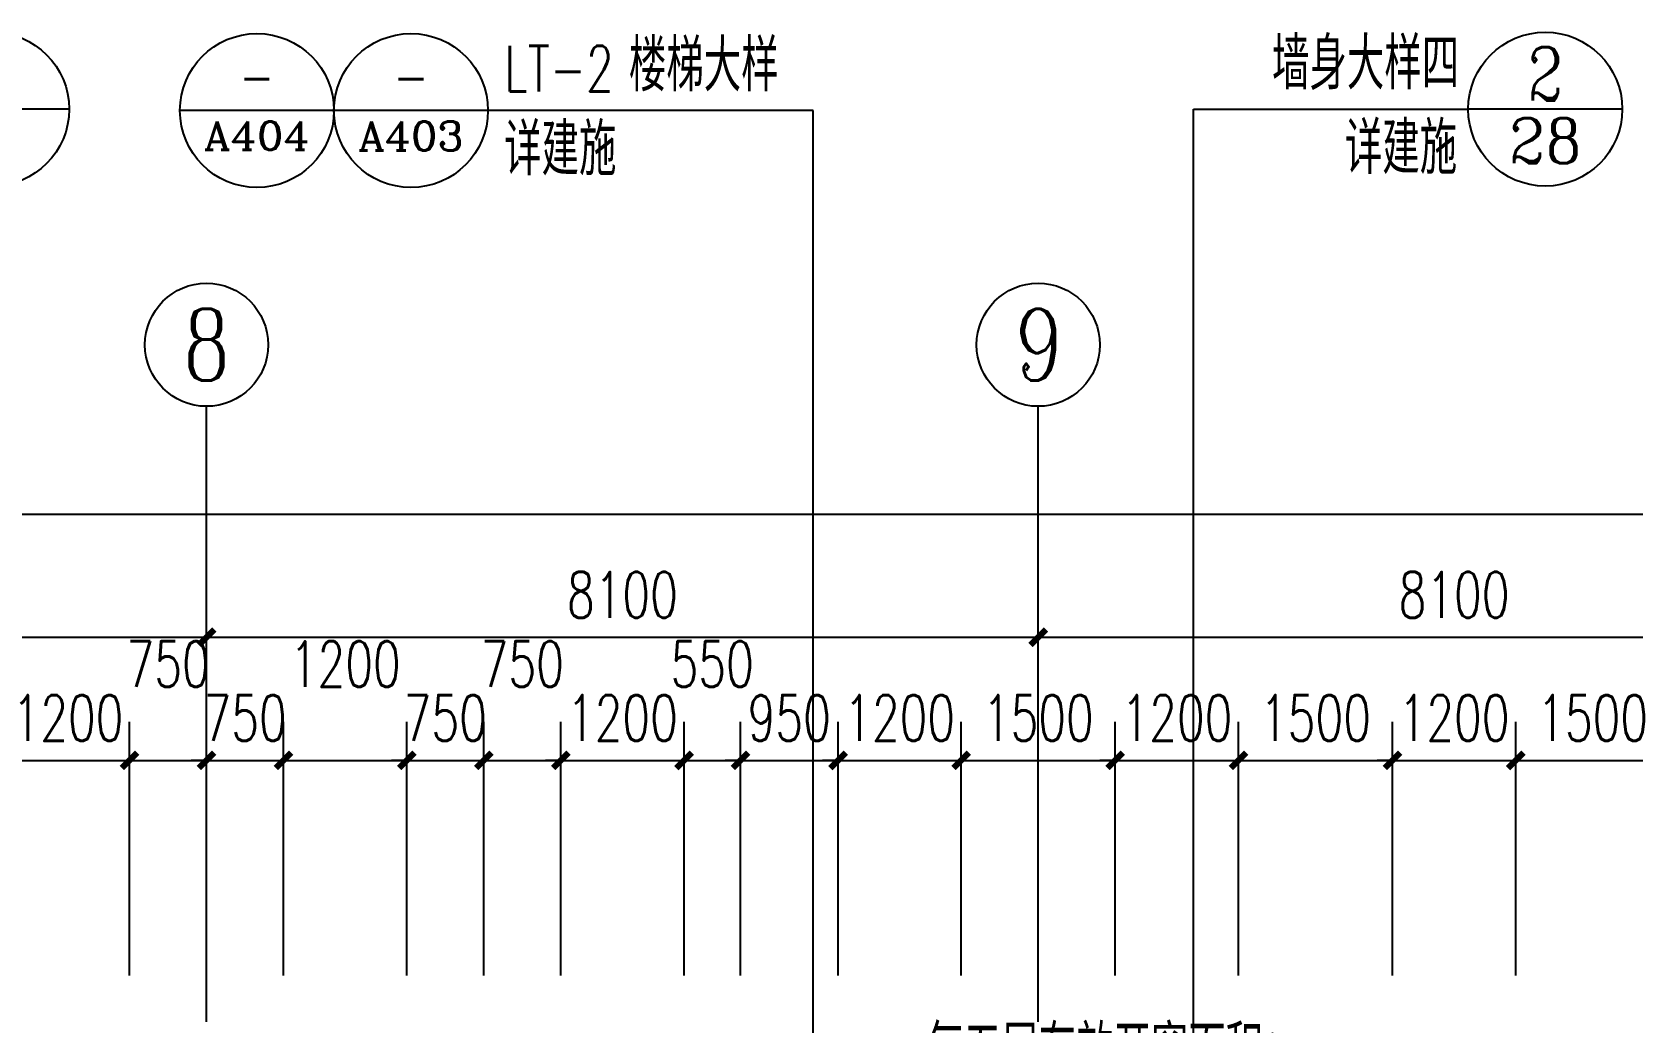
# Model space of a CAD drawing. Extents: x 1738711 to 2346805, y 1189731 to 2516152.
# Drawn here: x 1963885 to 1979477, y 2009559 to 2019207 of the extents above; entities that cross this region are included whole.
import ezdxf
from ezdxf.enums import TextEntityAlignment as Align

# ---------------------------------------------------------------- set-up
doc = ezdxf.new("R2010")
doc.units = 0
doc.header["$LTSCALE"] = 1000
doc.header["$MEASUREMENT"] = 0
for name, color, linetype in [('AXIS', 3, 'Continuous'), ('AXIS_TEXT', 7, 'Continuous'), ('DIM_IDEN', 3, 'Continuous'), ('PUB_DIM', 3, 'Continuous'), ('PUB_TEXT', 7, 'Continuous')]:
    doc.layers.add(name, color=color, linetype=linetype)
doc.styles.add('_TCH_AXIS', font='COMPLEX', dxfattribs={"bigfont": 'GBCBIG'})
doc.styles.add('_TCH_DIM', font='SIMPLEX', dxfattribs={"bigfont": 'GBCBIG'})
doc.styles.add('_TCH_DIM_T3', font='SIMPLEX', dxfattribs={"width": 0.705882, "bigfont": 'GBCBIG'})
doc.styles.add('_TCH_LABEL', font='COMPLEX', dxfattribs={"bigfont": 'GBCBIG'})
doc.styles.add('COMPLEX', font='COMPLEX')
doc.dimstyles.new('_TCH_ARCH&&150', dxfattribs={"dimtxt": 446.25, "dimasz": 150, "dimexe": 375, "dimexo": 450, "dimgap": 189.375, "dimtad": 1, "dimdec": 0, "dimzin": 0, "dimdsep": 46, "dimtxsty": '_TCH_DIM_T3', "dimblk": 'ARCHTICK', "dimcen": 0.09, "dimclrt": 7, "dimazin": 2, "dimtfac": 1, "dimtdec": 0, "dimtix": 1, "dimtmove": 2, "dimatfit": 3, "dimfxl": 1, "dimtolj": 1, "dimtzin": 0, "dimarcsym": 0})

# ---------------------------------------------------------------- blocks, each defined once
blk = doc.blocks.new('_ArchTick')
at = {"color": 0, "linetype": 'ByBlock', "const_width": 0.4}
blk.add_lwpolyline([(-0.5, -0.5), (0.5, 0.5)], dxfattribs=at)
blk = doc.blocks.new('*D3929')
at = {"layer": 'Defpoints', "color": 0, "transparency": 16777216}
for p in [(1964835, 2012109), (1963635, 2009562), (1964835, 2009562)]:
    blk.add_point(p, dxfattribs=at)
at = {"layer": 'PUB_DIM', "color": 0, "lineweight": -2, "transparency": 16777216}
for p, q in [((1963635, 2010012), (1963635, 2012484)), ((1964835, 2010012), (1964835, 2012484)), ((1963635, 2012109), (1963485, 2012109)), ((1963635, 2012109), (1964835, 2012109)), ((1964835, 2012109), (1964985, 2012109))]:
    blk.add_line(p, q, dxfattribs=at)
at = {"layer": 'PUB_DIM', "color": 0, "lineweight": -2, "transparency": 16777216, "xscale": 150, "yscale": 150, "zscale": 150}
blk.add_blockref('_ArchTick', (1963635, 2012109), dxfattribs=at)
at = {"layer": 'PUB_DIM', "color": 0, "lineweight": -2, "transparency": 16777216, "xscale": 150, "yscale": 150, "zscale": 150, "rotation": 180}
blk.add_blockref('_ArchTick', (1964835, 2012109), dxfattribs=at)
at = {"layer": 'PUB_DIM', "color": 7, "transparency": 16777216, "insert": (1964235, 2012522), "char_height": 446.2, "attachment_point": 5, "style": '_TCH_DIM_T3'}
blk.add_mtext('\\A1;1200', dxfattribs=at)
blk = doc.blocks.new('*D3930')
at = {"layer": 'Defpoints', "color": 0, "transparency": 16777216}
for p in [(1965585, 2012109), (1964835, 2009562), (1965585, 2009562)]:
    blk.add_point(p, dxfattribs=at)
at = {"layer": 'PUB_DIM', "color": 0, "lineweight": -2, "transparency": 16777216}
for p, q in [((1964835, 2010012), (1964835, 2012484)), ((1965585, 2010012), (1965585, 2012484)), ((1964835, 2012109), (1965585, 2012109))]:
    blk.add_line(p, q, dxfattribs=at)
at = {"layer": 'PUB_DIM', "color": 0, "lineweight": -2, "transparency": 16777216, "xscale": 150, "yscale": 150, "zscale": 150, "rotation": 180}
blk.add_blockref('_ArchTick', (1964835, 2012109), dxfattribs=at)
at = {"layer": 'PUB_DIM', "color": 0, "lineweight": -2, "transparency": 16777216, "xscale": 150, "yscale": 150, "zscale": 150}
blk.add_blockref('_ArchTick', (1965585, 2012109), dxfattribs=at)
at = {"layer": 'PUB_DIM', "color": 7, "transparency": 16777216, "insert": (1965210, 2013047), "char_height": 446.2, "attachment_point": 5, "style": '_TCH_DIM_T3'}
blk.add_mtext('\\A1;750', dxfattribs=at)
blk = doc.blocks.new('*D3931')
at = {"layer": 'Defpoints', "color": 0, "transparency": 16777216}
for p in [(1966335, 2012109), (1965585, 2009562), (1966335, 2009562)]:
    blk.add_point(p, dxfattribs=at)
at = {"layer": 'PUB_DIM', "color": 0, "lineweight": -2, "transparency": 16777216}
for p, q in [((1965585, 2010012), (1965585, 2012484)), ((1966335, 2010012), (1966335, 2012484)), ((1965585, 2012109), (1965435, 2012109)), ((1965585, 2012109), (1966335, 2012109)), ((1966335, 2012109), (1966485, 2012109))]:
    blk.add_line(p, q, dxfattribs=at)
at = {"layer": 'PUB_DIM', "color": 0, "lineweight": -2, "transparency": 16777216, "xscale": 150, "yscale": 150, "zscale": 150}
blk.add_blockref('_ArchTick', (1965585, 2012109), dxfattribs=at)
at = {"layer": 'PUB_DIM', "color": 0, "lineweight": -2, "transparency": 16777216, "xscale": 150, "yscale": 150, "zscale": 150, "rotation": 180}
blk.add_blockref('_ArchTick', (1966335, 2012109), dxfattribs=at)
at = {"layer": 'PUB_DIM', "color": 7, "transparency": 16777216, "insert": (1965960, 2012522), "char_height": 446.2, "attachment_point": 5, "style": '_TCH_DIM_T3'}
blk.add_mtext('\\A1;750', dxfattribs=at)
blk = doc.blocks.new('*D3932')
at = {"layer": 'Defpoints', "color": 0, "transparency": 16777216}
for p in [(1967535, 2012109), (1966335, 2009562), (1967535, 2009562)]:
    blk.add_point(p, dxfattribs=at)
at = {"layer": 'PUB_DIM', "color": 0, "lineweight": -2, "transparency": 16777216}
for p, q in [((1966335, 2010012), (1966335, 2012484)), ((1967535, 2010012), (1967535, 2012484)), ((1966335, 2012109), (1967535, 2012109))]:
    blk.add_line(p, q, dxfattribs=at)
at = {"layer": 'PUB_DIM', "color": 0, "lineweight": -2, "transparency": 16777216, "xscale": 150, "yscale": 150, "zscale": 150, "rotation": 180}
blk.add_blockref('_ArchTick', (1966335, 2012109), dxfattribs=at)
at = {"layer": 'PUB_DIM', "color": 0, "lineweight": -2, "transparency": 16777216, "xscale": 150, "yscale": 150, "zscale": 150}
blk.add_blockref('_ArchTick', (1967535, 2012109), dxfattribs=at)
at = {"layer": 'PUB_DIM', "color": 7, "transparency": 16777216, "insert": (1966935, 2013047), "char_height": 446.2, "attachment_point": 5, "style": '_TCH_DIM_T3'}
blk.add_mtext('\\A1;1200', dxfattribs=at)
blk = doc.blocks.new('*D3933')
at = {"layer": 'Defpoints', "color": 0, "transparency": 16777216}
for p in [(1968285, 2012109), (1967535, 2009562), (1968285, 2009562)]:
    blk.add_point(p, dxfattribs=at)
at = {"layer": 'PUB_DIM', "color": 0, "lineweight": -2, "transparency": 16777216}
for p, q in [((1967535, 2010012), (1967535, 2012484)), ((1968285, 2010012), (1968285, 2012484)), ((1967535, 2012109), (1967385, 2012109)), ((1967535, 2012109), (1968285, 2012109)), ((1968285, 2012109), (1968435, 2012109))]:
    blk.add_line(p, q, dxfattribs=at)
at = {"layer": 'PUB_DIM', "color": 0, "lineweight": -2, "transparency": 16777216, "xscale": 150, "yscale": 150, "zscale": 150}
blk.add_blockref('_ArchTick', (1967535, 2012109), dxfattribs=at)
at = {"layer": 'PUB_DIM', "color": 0, "lineweight": -2, "transparency": 16777216, "xscale": 150, "yscale": 150, "zscale": 150, "rotation": 180}
blk.add_blockref('_ArchTick', (1968285, 2012109), dxfattribs=at)
at = {"layer": 'PUB_DIM', "color": 7, "transparency": 16777216, "insert": (1967910, 2012522), "char_height": 446.2, "attachment_point": 5, "style": '_TCH_DIM_T3'}
blk.add_mtext('\\A1;750', dxfattribs=at)
blk = doc.blocks.new('*D3934')
at = {"layer": 'Defpoints', "color": 0, "transparency": 16777216}
for p in [(1969035, 2012109), (1968285, 2009562), (1969035, 2009562)]:
    blk.add_point(p, dxfattribs=at)
at = {"layer": 'PUB_DIM', "color": 0, "lineweight": -2, "transparency": 16777216}
for p, q in [((1968285, 2010012), (1968285, 2012484)), ((1969035, 2010012), (1969035, 2012484)), ((1968285, 2012109), (1969035, 2012109))]:
    blk.add_line(p, q, dxfattribs=at)
at = {"layer": 'PUB_DIM', "color": 0, "lineweight": -2, "transparency": 16777216, "xscale": 150, "yscale": 150, "zscale": 150, "rotation": 180}
blk.add_blockref('_ArchTick', (1968285, 2012109), dxfattribs=at)
at = {"layer": 'PUB_DIM', "color": 0, "lineweight": -2, "transparency": 16777216, "xscale": 150, "yscale": 150, "zscale": 150}
blk.add_blockref('_ArchTick', (1969035, 2012109), dxfattribs=at)
at = {"layer": 'PUB_DIM', "color": 7, "transparency": 16777216, "insert": (1968660, 2013047), "char_height": 446.2, "attachment_point": 5, "style": '_TCH_DIM_T3'}
blk.add_mtext('\\A1;750', dxfattribs=at)
blk = doc.blocks.new('*D3935')
at = {"layer": 'Defpoints', "color": 0, "transparency": 16777216}
for p in [(1970235, 2012109), (1969035, 2009562), (1970235, 2009562)]:
    blk.add_point(p, dxfattribs=at)
at = {"layer": 'PUB_DIM', "color": 0, "lineweight": -2, "transparency": 16777216}
for p, q in [((1969035, 2010012), (1969035, 2012484)), ((1970235, 2010012), (1970235, 2012484)), ((1969035, 2012109), (1968885, 2012109)), ((1969035, 2012109), (1970235, 2012109)), ((1970235, 2012109), (1970385, 2012109))]:
    blk.add_line(p, q, dxfattribs=at)
at = {"layer": 'PUB_DIM', "color": 0, "lineweight": -2, "transparency": 16777216, "xscale": 150, "yscale": 150, "zscale": 150}
blk.add_blockref('_ArchTick', (1969035, 2012109), dxfattribs=at)
at = {"layer": 'PUB_DIM', "color": 0, "lineweight": -2, "transparency": 16777216, "xscale": 150, "yscale": 150, "zscale": 150, "rotation": 180}
blk.add_blockref('_ArchTick', (1970235, 2012109), dxfattribs=at)
at = {"layer": 'PUB_DIM', "color": 7, "transparency": 16777216, "insert": (1969635, 2012522), "char_height": 446.2, "attachment_point": 5, "style": '_TCH_DIM_T3'}
blk.add_mtext('\\A1;1200', dxfattribs=at)
blk = doc.blocks.new('*D3936')
at = {"layer": 'Defpoints', "color": 0, "transparency": 16777216}
for p in [(1970785, 2012109), (1970235, 2009562), (1970785, 2009562)]:
    blk.add_point(p, dxfattribs=at)
at = {"layer": 'PUB_DIM', "color": 0, "lineweight": -2, "transparency": 16777216}
for p, q in [((1970235, 2010012), (1970235, 2012484)), ((1970785, 2010012), (1970785, 2012484)), ((1970235, 2012109), (1970785, 2012109))]:
    blk.add_line(p, q, dxfattribs=at)
at = {"layer": 'PUB_DIM', "color": 0, "lineweight": -2, "transparency": 16777216, "xscale": 150, "yscale": 150, "zscale": 150, "rotation": 180}
blk.add_blockref('_ArchTick', (1970235, 2012109), dxfattribs=at)
at = {"layer": 'PUB_DIM', "color": 0, "lineweight": -2, "transparency": 16777216, "xscale": 150, "yscale": 150, "zscale": 150}
blk.add_blockref('_ArchTick', (1970785, 2012109), dxfattribs=at)
at = {"layer": 'PUB_DIM', "color": 7, "transparency": 16777216, "insert": (1970510, 2013047), "char_height": 446.2, "attachment_point": 5, "style": '_TCH_DIM_T3'}
blk.add_mtext('\\A1;550', dxfattribs=at)
blk = doc.blocks.new('*D3937')
at = {"layer": 'Defpoints', "color": 0, "transparency": 16777216}
for p in [(1971735, 2012109), (1970785, 2009562), (1971735, 2009562)]:
    blk.add_point(p, dxfattribs=at)
at = {"layer": 'PUB_DIM', "color": 0, "lineweight": -2, "transparency": 16777216}
for p, q in [((1970785, 2010012), (1970785, 2012484)), ((1971735, 2010012), (1971735, 2012484)), ((1970785, 2012109), (1970635, 2012109)), ((1970785, 2012109), (1971735, 2012109)), ((1971735, 2012109), (1971885, 2012109))]:
    blk.add_line(p, q, dxfattribs=at)
at = {"layer": 'PUB_DIM', "color": 0, "lineweight": -2, "transparency": 16777216, "xscale": 150, "yscale": 150, "zscale": 150}
blk.add_blockref('_ArchTick', (1970785, 2012109), dxfattribs=at)
at = {"layer": 'PUB_DIM', "color": 0, "lineweight": -2, "transparency": 16777216, "xscale": 150, "yscale": 150, "zscale": 150, "rotation": 180}
blk.add_blockref('_ArchTick', (1971735, 2012109), dxfattribs=at)
at = {"layer": 'PUB_DIM', "color": 7, "transparency": 16777216, "insert": (1971260, 2012522), "char_height": 446.2, "attachment_point": 5, "style": '_TCH_DIM_T3'}
blk.add_mtext('\\A1;950', dxfattribs=at)
blk = doc.blocks.new('*D3938')
at = {"layer": 'Defpoints', "color": 0, "transparency": 16777216}
for p in [(1972935, 2012109), (1971735, 2009562), (1972935, 2009562)]:
    blk.add_point(p, dxfattribs=at)
at = {"layer": 'PUB_DIM', "color": 0, "lineweight": -2, "transparency": 16777216}
for p, q in [((1971735, 2010012), (1971735, 2012484)), ((1972935, 2010012), (1972935, 2012484)), ((1971735, 2012109), (1971585, 2012109)), ((1971735, 2012109), (1972935, 2012109)), ((1972935, 2012109), (1973085, 2012109))]:
    blk.add_line(p, q, dxfattribs=at)
at = {"layer": 'PUB_DIM', "color": 0, "lineweight": -2, "transparency": 16777216, "xscale": 150, "yscale": 150, "zscale": 150}
blk.add_blockref('_ArchTick', (1971735, 2012109), dxfattribs=at)
at = {"layer": 'PUB_DIM', "color": 0, "lineweight": -2, "transparency": 16777216, "xscale": 150, "yscale": 150, "zscale": 150, "rotation": 180}
blk.add_blockref('_ArchTick', (1972935, 2012109), dxfattribs=at)
at = {"layer": 'PUB_DIM', "color": 7, "transparency": 16777216, "insert": (1972335, 2012522), "char_height": 446.2, "attachment_point": 5, "style": '_TCH_DIM_T3'}
blk.add_mtext('\\A1;1200', dxfattribs=at)
blk = doc.blocks.new('*D3939')
at = {"layer": 'Defpoints', "color": 0, "transparency": 16777216}
for p in [(1974435, 2012109), (1972935, 2009562), (1974435, 2009562)]:
    blk.add_point(p, dxfattribs=at)
at = {"layer": 'PUB_DIM', "color": 0, "lineweight": -2, "transparency": 16777216}
for p, q in [((1972935, 2010012), (1972935, 2012484)), ((1974435, 2010012), (1974435, 2012484)), ((1972935, 2012109), (1974435, 2012109))]:
    blk.add_line(p, q, dxfattribs=at)
at = {"layer": 'PUB_DIM', "color": 0, "lineweight": -2, "transparency": 16777216, "xscale": 150, "yscale": 150, "zscale": 150, "rotation": 180}
blk.add_blockref('_ArchTick', (1972935, 2012109), dxfattribs=at)
at = {"layer": 'PUB_DIM', "color": 0, "lineweight": -2, "transparency": 16777216, "xscale": 150, "yscale": 150, "zscale": 150}
blk.add_blockref('_ArchTick', (1974435, 2012109), dxfattribs=at)
at = {"layer": 'PUB_DIM', "color": 7, "transparency": 16777216, "insert": (1973685, 2012522), "char_height": 446.2, "attachment_point": 5, "style": '_TCH_DIM_T3'}
blk.add_mtext('\\A1;1500', dxfattribs=at)
blk = doc.blocks.new('*D3940')
at = {"layer": 'Defpoints', "color": 0, "transparency": 16777216}
for p in [(1975635, 2012109), (1974435, 2009562), (1975635, 2009562)]:
    blk.add_point(p, dxfattribs=at)
at = {"layer": 'PUB_DIM', "color": 0, "lineweight": -2, "transparency": 16777216}
for p, q in [((1974435, 2010012), (1974435, 2012484)), ((1975635, 2010012), (1975635, 2012484)), ((1974435, 2012109), (1974285, 2012109)), ((1974435, 2012109), (1975635, 2012109)), ((1975635, 2012109), (1975785, 2012109))]:
    blk.add_line(p, q, dxfattribs=at)
at = {"layer": 'PUB_DIM', "color": 0, "lineweight": -2, "transparency": 16777216, "xscale": 150, "yscale": 150, "zscale": 150}
blk.add_blockref('_ArchTick', (1974435, 2012109), dxfattribs=at)
at = {"layer": 'PUB_DIM', "color": 0, "lineweight": -2, "transparency": 16777216, "xscale": 150, "yscale": 150, "zscale": 150, "rotation": 180}
blk.add_blockref('_ArchTick', (1975635, 2012109), dxfattribs=at)
at = {"layer": 'PUB_DIM', "color": 7, "transparency": 16777216, "insert": (1975035, 2012522), "char_height": 446.2, "attachment_point": 5, "style": '_TCH_DIM_T3'}
blk.add_mtext('\\A1;1200', dxfattribs=at)
blk = doc.blocks.new('*D3941')
at = {"layer": 'Defpoints', "color": 0, "transparency": 16777216}
for p in [(1977135, 2012109), (1975635, 2009562), (1977135, 2009562)]:
    blk.add_point(p, dxfattribs=at)
at = {"layer": 'PUB_DIM', "color": 0, "lineweight": -2, "transparency": 16777216}
for p, q in [((1975635, 2010012), (1975635, 2012484)), ((1977135, 2010012), (1977135, 2012484)), ((1975635, 2012109), (1977135, 2012109))]:
    blk.add_line(p, q, dxfattribs=at)
at = {"layer": 'PUB_DIM', "color": 0, "lineweight": -2, "transparency": 16777216, "xscale": 150, "yscale": 150, "zscale": 150, "rotation": 180}
blk.add_blockref('_ArchTick', (1975635, 2012109), dxfattribs=at)
at = {"layer": 'PUB_DIM', "color": 0, "lineweight": -2, "transparency": 16777216, "xscale": 150, "yscale": 150, "zscale": 150}
blk.add_blockref('_ArchTick', (1977135, 2012109), dxfattribs=at)
at = {"layer": 'PUB_DIM', "color": 7, "transparency": 16777216, "insert": (1976385, 2012522), "char_height": 446.2, "attachment_point": 5, "style": '_TCH_DIM_T3'}
blk.add_mtext('\\A1;1500', dxfattribs=at)
blk = doc.blocks.new('*D3942')
at = {"layer": 'Defpoints', "color": 0, "transparency": 16777216}
for p in [(1978335, 2012109), (1977135, 2009562), (1978335, 2009562)]:
    blk.add_point(p, dxfattribs=at)
at = {"layer": 'PUB_DIM', "color": 0, "lineweight": -2, "transparency": 16777216}
for p, q in [((1977135, 2010012), (1977135, 2012484)), ((1978335, 2010012), (1978335, 2012484)), ((1977135, 2012109), (1976985, 2012109)), ((1977135, 2012109), (1978335, 2012109)), ((1978335, 2012109), (1978485, 2012109))]:
    blk.add_line(p, q, dxfattribs=at)
at = {"layer": 'PUB_DIM', "color": 0, "lineweight": -2, "transparency": 16777216, "xscale": 150, "yscale": 150, "zscale": 150}
blk.add_blockref('_ArchTick', (1977135, 2012109), dxfattribs=at)
at = {"layer": 'PUB_DIM', "color": 0, "lineweight": -2, "transparency": 16777216, "xscale": 150, "yscale": 150, "zscale": 150, "rotation": 180}
blk.add_blockref('_ArchTick', (1978335, 2012109), dxfattribs=at)
at = {"layer": 'PUB_DIM', "color": 7, "transparency": 16777216, "insert": (1977735, 2012522), "char_height": 446.2, "attachment_point": 5, "style": '_TCH_DIM_T3'}
blk.add_mtext('\\A1;1200', dxfattribs=at)
blk = doc.blocks.new('*D3943')
at = {"layer": 'Defpoints', "color": 0, "transparency": 16777216}
for p in [(1979835, 2012109), (1978335, 2009562), (1979835, 2009562)]:
    blk.add_point(p, dxfattribs=at)
at = {"layer": 'PUB_DIM', "color": 0, "lineweight": -2, "transparency": 16777216}
for p, q in [((1978335, 2010012), (1978335, 2012484)), ((1979835, 2010012), (1979835, 2012484)), ((1978335, 2012109), (1979835, 2012109))]:
    blk.add_line(p, q, dxfattribs=at)
at = {"layer": 'PUB_DIM', "color": 0, "lineweight": -2, "transparency": 16777216, "xscale": 150, "yscale": 150, "zscale": 150, "rotation": 180}
blk.add_blockref('_ArchTick', (1978335, 2012109), dxfattribs=at)
at = {"layer": 'PUB_DIM', "color": 0, "lineweight": -2, "transparency": 16777216, "xscale": 150, "yscale": 150, "zscale": 150}
blk.add_blockref('_ArchTick', (1979835, 2012109), dxfattribs=at)
at = {"layer": 'PUB_DIM', "color": 7, "transparency": 16777216, "insert": (1979085, 2012522), "char_height": 446.2, "attachment_point": 5, "style": '_TCH_DIM_T3'}
blk.add_mtext('\\A1;1500', dxfattribs=at)
blk = doc.blocks.new('*D3956')
at = {"layer": 'AXIS', "color": 0, "lineweight": -2, "transparency": 16777216}
for p, q in [((1957485, 2010009), (1957485, 2013684)), ((1965585, 2010009), (1965585, 2013684)), ((1957485, 2013309), (1965585, 2013309))]:
    blk.add_line(p, q, dxfattribs=at)
at = {"layer": 'Defpoints', "color": 0, "transparency": 16777216}
for p in [(1965585, 2013309), (1957485, 2009559), (1965585, 2009559)]:
    blk.add_point(p, dxfattribs=at)
at = {"layer": 'AXIS', "color": 0, "lineweight": -2, "transparency": 16777216, "xscale": 150, "yscale": 150, "zscale": 150, "rotation": 180}
blk.add_blockref('_ArchTick', (1957485, 2013309), dxfattribs=at)
at = {"layer": 'AXIS', "color": 0, "lineweight": -2, "transparency": 16777216, "xscale": 150, "yscale": 150, "zscale": 150}
blk.add_blockref('_ArchTick', (1965585, 2013309), dxfattribs=at)
at = {"layer": 'AXIS', "color": 7, "transparency": 16777216, "insert": (1961535, 2013722), "char_height": 446.2, "attachment_point": 5, "style": '_TCH_DIM_T3'}
blk.add_mtext('\\A1;8100', dxfattribs=at)
blk = doc.blocks.new('*D3957')
at = {"layer": 'AXIS', "color": 0, "lineweight": -2, "transparency": 16777216}
for p, q in [((1965585, 2010009), (1965585, 2013684)), ((1973685, 2010009), (1973685, 2013684)), ((1965585, 2013309), (1973685, 2013309))]:
    blk.add_line(p, q, dxfattribs=at)
at = {"layer": 'Defpoints', "color": 0, "transparency": 16777216}
for p in [(1973685, 2013309), (1965585, 2009559), (1973685, 2009559)]:
    blk.add_point(p, dxfattribs=at)
at = {"layer": 'AXIS', "color": 0, "lineweight": -2, "transparency": 16777216, "xscale": 150, "yscale": 150, "zscale": 150, "rotation": 180}
blk.add_blockref('_ArchTick', (1965585, 2013309), dxfattribs=at)
at = {"layer": 'AXIS', "color": 0, "lineweight": -2, "transparency": 16777216, "xscale": 150, "yscale": 150, "zscale": 150}
blk.add_blockref('_ArchTick', (1973685, 2013309), dxfattribs=at)
at = {"layer": 'AXIS', "color": 7, "transparency": 16777216, "insert": (1969635, 2013722), "char_height": 446.2, "attachment_point": 5, "style": '_TCH_DIM_T3'}
blk.add_mtext('\\A1;8100', dxfattribs=at)
blk = doc.blocks.new('*D3958')
at = {"layer": 'AXIS', "color": 0, "lineweight": -2, "transparency": 16777216}
for p, q in [((1973685, 2010009), (1973685, 2013684)), ((1981785, 2010009), (1981785, 2013684)), ((1973685, 2013309), (1981785, 2013309))]:
    blk.add_line(p, q, dxfattribs=at)
at = {"layer": 'Defpoints', "color": 0, "transparency": 16777216}
for p in [(1981785, 2013309), (1973685, 2009559), (1981785, 2009559)]:
    blk.add_point(p, dxfattribs=at)
at = {"layer": 'AXIS', "color": 0, "lineweight": -2, "transparency": 16777216, "xscale": 150, "yscale": 150, "zscale": 150, "rotation": 180}
blk.add_blockref('_ArchTick', (1973685, 2013309), dxfattribs=at)
at = {"layer": 'AXIS', "color": 0, "lineweight": -2, "transparency": 16777216, "xscale": 150, "yscale": 150, "zscale": 150}
blk.add_blockref('_ArchTick', (1981785, 2013309), dxfattribs=at)
at = {"layer": 'AXIS', "color": 7, "transparency": 16777216, "insert": (1977735, 2013722), "char_height": 446.2, "attachment_point": 5, "style": '_TCH_DIM_T3'}
blk.add_mtext('\\A1;8100', dxfattribs=at)
blk = doc.blocks.new('*D3960')
at = {"layer": 'AXIS', "color": 0, "lineweight": -2, "transparency": 16777216}
for p, q in [((1932685, 2010012), (1932685, 2014884)), ((1990385, 2010012), (1990385, 2014884)), ((1932685, 2014509), (1990385, 2014509))]:
    blk.add_line(p, q, dxfattribs=at)
at = {"layer": 'Defpoints', "color": 0, "transparency": 16777216}
for p in [(1990385, 2014509), (1932685, 2009562), (1990385, 2009562)]:
    blk.add_point(p, dxfattribs=at)
at = {"layer": 'AXIS', "color": 0, "lineweight": -2, "transparency": 16777216, "xscale": 150, "yscale": 150, "zscale": 150, "rotation": 180}
blk.add_blockref('_ArchTick', (1932685, 2014509), dxfattribs=at)
at = {"layer": 'AXIS', "color": 0, "lineweight": -2, "transparency": 16777216, "xscale": 150, "yscale": 150, "zscale": 150}
blk.add_blockref('_ArchTick', (1990385, 2014509), dxfattribs=at)
at = {"layer": 'AXIS', "color": 7, "transparency": 16777216, "insert": (1961535, 2014922), "char_height": 446.2, "attachment_point": 5, "style": '_TCH_DIM_T3'}
blk.add_mtext('\\A1;57700', dxfattribs=at)
blk = doc.blocks.new('_AXISO')
blk.add_circle((0, 0), 0.5)
at = {"layer": 'AXIS_TEXT', "style": 'COMPLEX', "width": 1.041667}
blk.add_attdef('A', text='', height=0.56, dxfattribs=at).set_placement((-0.25, -0.28), (0.25, -0.28), align=Align.FIT)

msp = doc.modelspace()

# ---------------------------------------------------------------- linework, layer by layer
at = {"layer": 'AXIS'}
for p, q in [((1965584.6, 2009559.1), (1965584.6, 2015559.1)), ((1973684.6, 2009559.1), (1973684.6, 2015559.1))]:
    msp.add_line(p, q, dxfattribs=at)
at = {"layer": 'DIM_IDEN'}
for p, q in [((1964246.9, 2018455.3), (1962746.9, 2018455.3)), ((1966825.6, 2018441.9), (1965325.6, 2018441.9)), ((1968325.6, 2018441.9), (1966825.6, 2018441.9)), ((1971493.9, 2018441.9), (1968325.6, 2018441.9)), ((1971493.9, 2006265.3), (1971493.9, 2018441.9)), ((1975196.2, 2018455.3), (1977873, 2018455.3)), ((1975196.2, 2006959.3), (1975196.2, 2018455.3)), ((1979373, 2018455.3), (1977873, 2018455.3))]:
    msp.add_line(p, q, dxfattribs=at)
for centre in [(1963496.9, 2018455.3), (1966075.6, 2018441.9), (1967575.6, 2018441.9), (1978623, 2018455.3)]:
    msp.add_circle(centre, 750, dxfattribs=at)

# ---------------------------------------------------------------- block references
at = {"layer": 'AXIS'}
ref = msp.add_blockref('_AXISO', (1965584.6, 2016159.1), dxfattribs=dict(at, xscale=1200, yscale=1200, zscale=1200))
ref.add_attrib('A', '8', dxfattribs={"layer": 'AXIS_TEXT', "ltscale": 0.5, "height": 698.9, "style": '_TCH_AXIS'}).set_placement((1965351.7, 2015809.6), (1965817.6, 2015809.6), align=Align.FIT)
ref = msp.add_blockref('_AXISO', (1973684.6, 2016159.1), dxfattribs=dict(at, xscale=1200, yscale=1200, zscale=1200))
ref.add_attrib('A', '9', dxfattribs={"layer": 'AXIS_TEXT', "ltscale": 0.5, "height": 698.9, "style": '_TCH_AXIS'}).set_placement((1973451.7, 2015809.6), (1973917.6, 2015809.6), align=Align.FIT)

# ---------------------------------------------------------------- texts
at = {"layer": 'PUB_TEXT', "color": 7, "style": '_TCH_DIM', "width": 0.705882}
msp.add_text('LT-2', height=446.25, dxfattribs=at).set_placement((1968483.1, 2018627.4))
at = {"layer": 'PUB_TEXT', "color": 7}
for s, style, p in [('楼梯大样', '_TCH_DIM', (1969698.1, 2018627.4)), ('墙身大样四', '_TCH_DIM', (1975961.8, 2018646.3)), ('详建施', '_TCH_DIM', (1968483.1, 2017809.7)), ('详建施', '_TCH_DIM', (1976671.1, 2017823.1)), ('每五层有效开窗面积：', '_TCH_LABEL', (1972595.3, 2009022.5))]:
    msp.add_text(s, height=506.38, dxfattribs=dict(at, style=style)).set_placement(p)
at = {"layer": 'PUB_TEXT', "color": 7, "style": '_TCH_LABEL'}
for s, height, p, p2 in [('2', 522, (1978449, 2018538.3), (1978797, 2018538.3)), ('A404', 277.98, (1965559.4, 2018057.5), (1966591.8, 2018057.5)), ('A403', 283.33, (1967062.9, 2018053), (1968088.3, 2018053)), ('28', 439.31, (1978267.4, 2017927.6), (1978978.7, 2017927.6))]:
    msp.add_text(s, height=height, dxfattribs=at).set_placement(p, p2, align=Align.FIT)
at = {"layer": 'PUB_TEXT', "color": 7, "style": '_TCH_LABEL', "width": 0.777778}
for p, p2 in [((1965901.6, 2018524.9), (1966249.6, 2018524.9)), ((1967401.6, 2018524.9), (1967749.6, 2018524.9))]:
    msp.add_text('-', height=522, dxfattribs=at).set_placement(p, p2, align=Align.FIT)

# ---------------------------------------------------------------- dimensions: what is measured, and where the dimension line sits
at = {"layer": 'AXIS'}
for p1, p2, distance, picture, middle in [((1932684.6, 2009561.8), (1990384.6, 2009561.8), 4947.3, '*D3960', (1961534.6, 2014921.6)), ((1957484.6, 2009559.1), (1965584.6, 2009559.1), 3750, '*D3956', (1961534.6, 2013721.6)), ((1965584.6, 2009559.1), (1973684.6, 2009559.1), 3750, '*D3957', (1969634.6, 2013721.6)), ((1973684.6, 2009559.1), (1981784.6, 2009559.1), 3750, '*D3958', (1977734.6, 2013721.6))]:
    dim = msp.add_aligned_dim(p1=p1, p2=p2, distance=distance, dimstyle='_TCH_ARCH&&150', dxfattribs=at)
    dim.commit()
    dim.dimension.update_dxf_attribs({"geometry": picture, "text_midpoint": middle})
at = {"layer": 'PUB_DIM'}
for base, p1, p2, picture, middle in [((1965584.6, 2012109.1), (1964834.6, 2009561.8), (1965584.6, 2009561.8), '*D3930', (1965209.6, 2013046.6)), ((1967534.6, 2012109.1), (1966334.6, 2009561.8), (1967534.6, 2009561.8), '*D3932', (1966934.6, 2013046.6)), ((1969034.6, 2012109.1), (1968284.6, 2009561.8), (1969034.6, 2009561.8), '*D3934', (1968659.6, 2013046.6)), ((1970784.6, 2012109.1), (1970234.6, 2009561.8), (1970784.6, 2009561.8), '*D3936', (1970509.6, 2013046.6))]:
    dim = msp.add_linear_dim(base=base, p1=p1, p2=p2, angle=0, dimstyle='_TCH_ARCH&&150', dxfattribs=at)
    dim.commit()
    dim.dimension.update_dxf_attribs({"geometry": picture, "text_midpoint": middle, "dimtype": 129})
for p1, p2, picture, middle in [((1963634.6, 2009561.8), (1964834.6, 2009561.8), '*D3929', (1964234.6, 2012521.6)), ((1965584.6, 2009561.8), (1966334.6, 2009561.8), '*D3931', (1965959.6, 2012521.6)), ((1967534.6, 2009561.8), (1968284.6, 2009561.8), '*D3933', (1967909.6, 2012521.6)), ((1969034.6, 2009561.8), (1970234.6, 2009561.8), '*D3935', (1969634.6, 2012521.6)), ((1970784.6, 2009561.8), (1971734.6, 2009561.8), '*D3937', (1971259.6, 2012521.6)), ((1971734.6, 2009561.8), (1972934.6, 2009561.8), '*D3938', (1972334.6, 2012521.6)), ((1972934.6, 2009561.8), (1974434.6, 2009561.8), '*D3939', (1973684.6, 2012521.6)), ((1974434.6, 2009561.8), (1975634.6, 2009561.8), '*D3940', (1975034.6, 2012521.6)), ((1975634.6, 2009561.8), (1977134.6, 2009561.8), '*D3941', (1976384.6, 2012521.6)), ((1977134.6, 2009561.8), (1978334.6, 2009561.8), '*D3942', (1977734.6, 2012521.6)), ((1978334.6, 2009561.8), (1979834.6, 2009561.8), '*D3943', (1979084.6, 2012521.6))]:
    dim = msp.add_aligned_dim(p1=p1, p2=p2, distance=2547.3, dimstyle='_TCH_ARCH&&150', dxfattribs=at)
    dim.commit()
    dim.dimension.update_dxf_attribs({"geometry": picture, "text_midpoint": middle})

doc.saveas('drawing.dxf')
